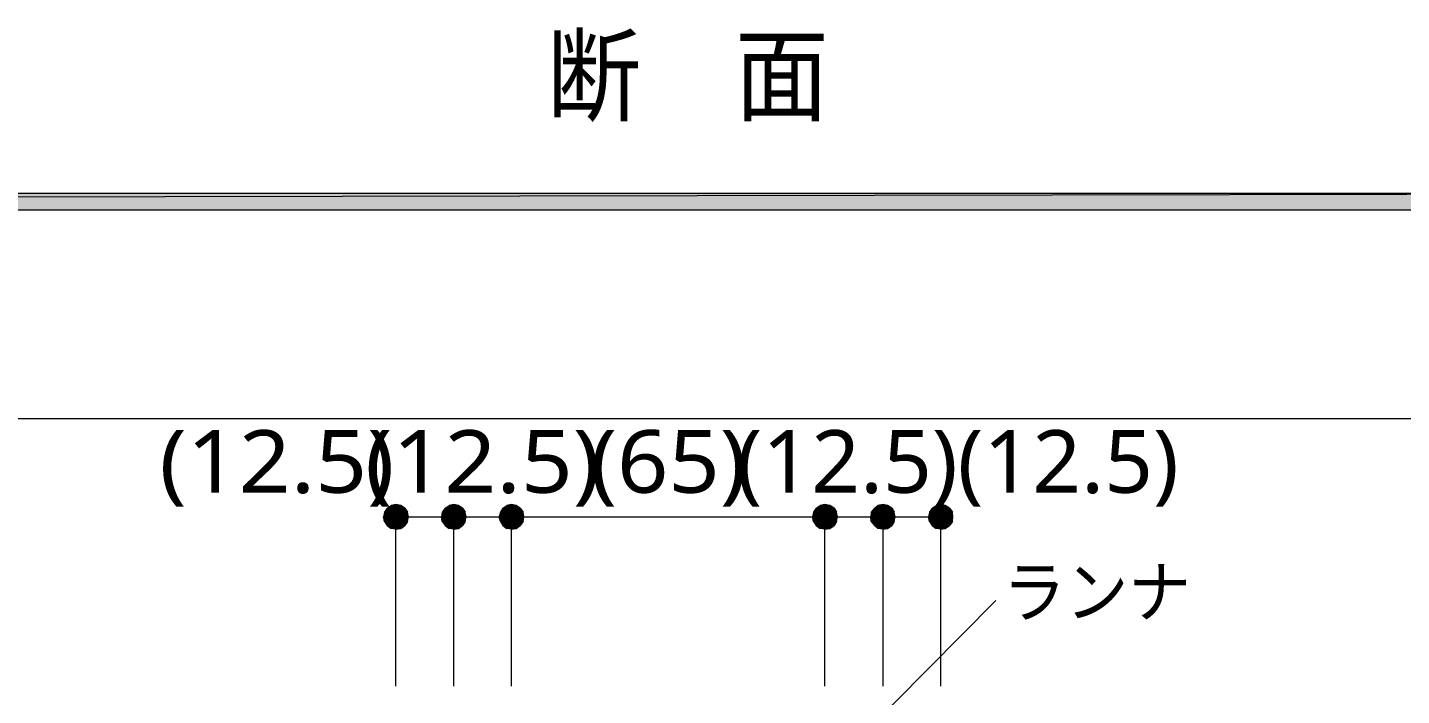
# Model space of a CAD drawing. Header units: millimetres. Extents: x 0 to 420, y 0 to 297.
# Drawn here: x 307.5 to 364.5, y 185.5 to 213.2 of the extents above; entities that cross this region are included whole.
import ezdxf
from ezdxf.enums import TextEntityAlignment as Align

# ---------------------------------------------------------------- set-up
doc = ezdxf.new("R2010")
doc.units = ezdxf.units.MM
doc.styles.add('kst32b', font='NotoSansJP-Variable.ttf')

msp = doc.modelspace()

# ---------------------------------------------------------------- hatches: boundary and pattern name
h = msp.add_hatch(color=7)
h.paths.add_polyline_path([(394.166, 205.634), (394.166, 206.333), (26.183, 205.634), (394.166, 205.634)])
h.paths.add_polyline_path([(394.166, 206.333), (26.183, 205.634), (26.183, 206.333), (394.166, 206.333)])
h = msp.add_hatch(color=7)
h.paths.add_polyline_path([(322.792, 193.421), (322.601, 193.379), (322.792, 192.913), (322.792, 193.421)])
h.paths.add_polyline_path([(322.601, 193.379), (322.792, 192.913), (322.432, 193.273), (322.601, 193.379)])
h.paths.add_polyline_path([(322.792, 192.913), (322.432, 193.273), (322.326, 193.104), (322.792, 192.913)])
for points in [[(323.003, 193.379), (322.792, 193.421), (322.792, 192.913), (323.003, 193.379)], [(325.395, 193.379), (325.205, 193.421), (325.205, 192.913), (325.395, 193.379)], [(327.787, 193.379), (327.596, 193.421), (327.596, 192.913), (327.787, 193.379)], [(340.804, 193.379), (340.593, 193.421), (340.593, 192.913), (340.804, 193.379)], [(343.196, 193.379), (343.006, 193.421), (343.006, 192.913), (343.196, 193.379)], [(345.588, 193.379), (345.398, 193.421), (345.398, 192.913), (345.588, 193.379)]]:
    msp.add_hatch(color=7).paths.add_polyline_path(points)
h = msp.add_hatch(color=7)
h.paths.add_polyline_path([(323.321, 192.913), (323.279, 193.104), (322.792, 192.913), (323.321, 192.913)])
h.paths.add_polyline_path([(323.279, 193.104), (322.792, 192.913), (323.173, 193.273), (323.279, 193.104)])
h.paths.add_polyline_path([(322.792, 192.913), (323.173, 193.273), (323.003, 193.379), (322.792, 192.913)])
h = msp.add_hatch(color=7)
h.paths.add_polyline_path([(325.205, 193.421), (325.014, 193.379), (325.205, 192.913), (325.205, 193.421)])
h.paths.add_polyline_path([(325.014, 193.379), (325.205, 192.913), (324.845, 193.273), (325.014, 193.379)])
h.paths.add_polyline_path([(325.205, 192.913), (324.845, 193.273), (324.718, 193.104), (325.205, 192.913)])
h = msp.add_hatch(color=7)
h.paths.add_polyline_path([(325.713, 192.913), (325.67, 193.104), (325.205, 192.913), (325.713, 192.913)])
h.paths.add_polyline_path([(325.67, 193.104), (325.205, 192.913), (325.564, 193.273), (325.67, 193.104)])
h.paths.add_polyline_path([(325.205, 192.913), (325.564, 193.273), (325.395, 193.379), (325.205, 192.913)])
h = msp.add_hatch(color=7)
h.paths.add_polyline_path([(327.596, 193.421), (327.406, 193.379), (327.596, 192.913), (327.596, 193.421)])
h.paths.add_polyline_path([(327.406, 193.379), (327.596, 192.913), (327.237, 193.273), (327.406, 193.379)])
h.paths.add_polyline_path([(327.596, 192.913), (327.237, 193.273), (327.131, 193.104), (327.596, 192.913)])
h = msp.add_hatch(color=7)
h.paths.add_polyline_path([(328.104, 192.913), (328.083, 193.104), (327.596, 192.913), (328.104, 192.913)])
h.paths.add_polyline_path([(328.083, 193.104), (327.596, 192.913), (327.956, 193.273), (328.083, 193.104)])
h.paths.add_polyline_path([(327.596, 192.913), (327.956, 193.273), (327.787, 193.379), (327.596, 192.913)])
h = msp.add_hatch(color=7)
h.paths.add_polyline_path([(340.593, 193.421), (340.402, 193.379), (340.593, 192.913), (340.593, 193.421)])
h.paths.add_polyline_path([(340.402, 193.379), (340.593, 192.913), (340.233, 193.273), (340.402, 193.379)])
h.paths.add_polyline_path([(340.593, 192.913), (340.233, 193.273), (340.127, 193.104), (340.593, 192.913)])
h = msp.add_hatch(color=7)
h.paths.add_polyline_path([(341.122, 192.913), (341.08, 193.104), (340.593, 192.913), (341.122, 192.913)])
h.paths.add_polyline_path([(341.08, 193.104), (340.593, 192.913), (340.974, 193.273), (341.08, 193.104)])
h.paths.add_polyline_path([(340.593, 192.913), (340.974, 193.273), (340.804, 193.379), (340.593, 192.913)])
h = msp.add_hatch(color=7)
h.paths.add_polyline_path([(343.006, 193.421), (342.794, 193.379), (343.006, 192.913), (343.006, 193.421)])
h.paths.add_polyline_path([(342.794, 193.379), (343.006, 192.913), (342.646, 193.273), (342.794, 193.379)])
h.paths.add_polyline_path([(343.006, 192.913), (342.646, 193.273), (342.519, 193.104), (343.006, 192.913)])
h = msp.add_hatch(color=7)
h.paths.add_polyline_path([(343.514, 192.913), (343.471, 193.104), (343.006, 192.913), (343.514, 192.913)])
h.paths.add_polyline_path([(343.471, 193.104), (343.006, 192.913), (343.366, 193.273), (343.471, 193.104)])
h.paths.add_polyline_path([(343.006, 192.913), (343.366, 193.273), (343.196, 193.379), (343.006, 192.913)])
h = msp.add_hatch(color=7)
h.paths.add_polyline_path([(345.398, 193.421), (345.207, 193.379), (345.398, 192.913), (345.398, 193.421)])
h.paths.add_polyline_path([(345.207, 193.379), (345.398, 192.913), (345.038, 193.273), (345.207, 193.379)])
h.paths.add_polyline_path([(345.398, 192.913), (345.038, 193.273), (344.932, 193.104), (345.398, 192.913)])
h = msp.add_hatch(color=7)
h.paths.add_polyline_path([(345.906, 192.913), (345.885, 193.104), (345.398, 192.913), (345.906, 192.913)])
h.paths.add_polyline_path([(345.885, 193.104), (345.398, 192.913), (345.757, 193.273), (345.885, 193.104)])
h.paths.add_polyline_path([(345.398, 192.913), (345.757, 193.273), (345.588, 193.379), (345.398, 192.913)])
h = msp.add_hatch(color=7)
h.paths.add_polyline_path([(322.326, 193.104), (322.284, 192.913), (322.792, 192.913), (322.326, 193.104)])
h.paths.add_polyline_path([(322.284, 192.913), (322.792, 192.913), (322.326, 192.722), (322.284, 192.913)])
h.paths.add_polyline_path([(322.792, 192.913), (322.326, 192.722), (322.432, 192.553), (322.792, 192.913)])
h = msp.add_hatch(color=7)
h.paths.add_polyline_path([(322.432, 192.553), (322.601, 192.426), (322.792, 192.913), (322.432, 192.553)])
h.paths.add_polyline_path([(322.601, 192.426), (322.792, 192.913), (322.792, 192.405), (322.601, 192.426)])
h.paths.add_polyline_path([(322.792, 192.913), (322.792, 192.405), (323.003, 192.426), (322.792, 192.913)])
h = msp.add_hatch(color=7)
h.paths.add_polyline_path([(323.003, 192.426), (323.173, 192.553), (322.792, 192.913), (323.003, 192.426)])
h.paths.add_polyline_path([(323.173, 192.553), (322.792, 192.913), (323.279, 192.722), (323.173, 192.553)])
h.paths.add_polyline_path([(322.792, 192.913), (323.279, 192.722), (323.321, 192.913), (322.792, 192.913)])
h = msp.add_hatch(color=7)
h.paths.add_polyline_path([(324.718, 193.104), (324.697, 192.913), (325.205, 192.913), (324.718, 193.104)])
h.paths.add_polyline_path([(324.697, 192.913), (325.205, 192.913), (324.718, 192.722), (324.697, 192.913)])
h.paths.add_polyline_path([(325.205, 192.913), (324.718, 192.722), (324.845, 192.553), (325.205, 192.913)])
h = msp.add_hatch(color=7)
h.paths.add_polyline_path([(324.845, 192.553), (325.014, 192.426), (325.205, 192.913), (324.845, 192.553)])
h.paths.add_polyline_path([(325.014, 192.426), (325.205, 192.913), (325.205, 192.405), (325.014, 192.426)])
h.paths.add_polyline_path([(325.205, 192.913), (325.205, 192.405), (325.395, 192.426), (325.205, 192.913)])
h = msp.add_hatch(color=7)
h.paths.add_polyline_path([(325.395, 192.426), (325.564, 192.553), (325.205, 192.913), (325.395, 192.426)])
h.paths.add_polyline_path([(325.564, 192.553), (325.205, 192.913), (325.67, 192.722), (325.564, 192.553)])
h.paths.add_polyline_path([(325.205, 192.913), (325.67, 192.722), (325.713, 192.913), (325.205, 192.913)])
h = msp.add_hatch(color=7)
h.paths.add_polyline_path([(327.131, 193.104), (327.088, 192.913), (327.596, 192.913), (327.131, 193.104)])
h.paths.add_polyline_path([(327.088, 192.913), (327.596, 192.913), (327.131, 192.722), (327.088, 192.913)])
h.paths.add_polyline_path([(327.596, 192.913), (327.131, 192.722), (327.237, 192.553), (327.596, 192.913)])
h = msp.add_hatch(color=7)
h.paths.add_polyline_path([(327.237, 192.553), (327.406, 192.426), (327.596, 192.913), (327.237, 192.553)])
h.paths.add_polyline_path([(327.406, 192.426), (327.596, 192.913), (327.596, 192.405), (327.406, 192.426)])
h.paths.add_polyline_path([(327.596, 192.913), (327.596, 192.405), (327.787, 192.426), (327.596, 192.913)])
h = msp.add_hatch(color=7)
h.paths.add_polyline_path([(327.787, 192.426), (327.956, 192.553), (327.596, 192.913), (327.787, 192.426)])
h.paths.add_polyline_path([(327.956, 192.553), (327.596, 192.913), (328.083, 192.722), (327.956, 192.553)])
h.paths.add_polyline_path([(327.596, 192.913), (328.083, 192.722), (328.104, 192.913), (327.596, 192.913)])
h = msp.add_hatch(color=7)
h.paths.add_polyline_path([(340.127, 193.104), (340.085, 192.913), (340.593, 192.913), (340.127, 193.104)])
h.paths.add_polyline_path([(340.085, 192.913), (340.593, 192.913), (340.127, 192.722), (340.085, 192.913)])
h.paths.add_polyline_path([(340.593, 192.913), (340.127, 192.722), (340.233, 192.553), (340.593, 192.913)])
h = msp.add_hatch(color=7)
h.paths.add_polyline_path([(340.233, 192.553), (340.402, 192.426), (340.593, 192.913), (340.233, 192.553)])
h.paths.add_polyline_path([(340.402, 192.426), (340.593, 192.913), (340.593, 192.405), (340.402, 192.426)])
h.paths.add_polyline_path([(340.593, 192.913), (340.593, 192.405), (340.804, 192.426), (340.593, 192.913)])
h = msp.add_hatch(color=7)
h.paths.add_polyline_path([(340.804, 192.426), (340.974, 192.553), (340.593, 192.913), (340.804, 192.426)])
h.paths.add_polyline_path([(340.974, 192.553), (340.593, 192.913), (341.08, 192.722), (340.974, 192.553)])
h.paths.add_polyline_path([(340.593, 192.913), (341.08, 192.722), (341.122, 192.913), (340.593, 192.913)])
h = msp.add_hatch(color=7)
h.paths.add_polyline_path([(342.519, 193.104), (342.498, 192.913), (343.006, 192.913), (342.519, 193.104)])
h.paths.add_polyline_path([(342.498, 192.913), (343.006, 192.913), (342.519, 192.722), (342.498, 192.913)])
h.paths.add_polyline_path([(343.006, 192.913), (342.519, 192.722), (342.646, 192.553), (343.006, 192.913)])
h = msp.add_hatch(color=7)
h.paths.add_polyline_path([(342.646, 192.553), (342.794, 192.426), (343.006, 192.913), (342.646, 192.553)])
h.paths.add_polyline_path([(342.794, 192.426), (343.006, 192.913), (343.006, 192.405), (342.794, 192.426)])
h.paths.add_polyline_path([(343.006, 192.913), (343.006, 192.405), (343.196, 192.426), (343.006, 192.913)])
h = msp.add_hatch(color=7)
h.paths.add_polyline_path([(343.196, 192.426), (343.366, 192.553), (343.006, 192.913), (343.196, 192.426)])
h.paths.add_polyline_path([(343.366, 192.553), (343.006, 192.913), (343.471, 192.722), (343.366, 192.553)])
h.paths.add_polyline_path([(343.006, 192.913), (343.471, 192.722), (343.514, 192.913), (343.006, 192.913)])
h = msp.add_hatch(color=7)
h.paths.add_polyline_path([(344.932, 193.104), (344.89, 192.913), (345.398, 192.913), (344.932, 193.104)])
h.paths.add_polyline_path([(344.89, 192.913), (345.398, 192.913), (344.932, 192.722), (344.89, 192.913)])
h.paths.add_polyline_path([(345.398, 192.913), (344.932, 192.722), (345.038, 192.553), (345.398, 192.913)])
h = msp.add_hatch(color=7)
h.paths.add_polyline_path([(345.038, 192.553), (345.207, 192.426), (345.398, 192.913), (345.038, 192.553)])
h.paths.add_polyline_path([(345.207, 192.426), (345.398, 192.913), (345.398, 192.405), (345.207, 192.426)])
h.paths.add_polyline_path([(345.398, 192.913), (345.398, 192.405), (345.588, 192.426), (345.398, 192.913)])
h = msp.add_hatch(color=7)
h.paths.add_polyline_path([(345.588, 192.426), (345.757, 192.553), (345.398, 192.913), (345.588, 192.426)])
h.paths.add_polyline_path([(345.757, 192.553), (345.398, 192.913), (345.885, 192.722), (345.757, 192.553)])
h.paths.add_polyline_path([(345.398, 192.913), (345.885, 192.722), (345.906, 192.913), (345.398, 192.913)])

# ---------------------------------------------------------------- linework, layer by layer
at = {"lineweight": 0}
for points in [[(394.166, 205.634), (394.166, 206.333), (26.183, 205.634)], [(394.166, 206.333), (26.183, 205.634), (26.183, 206.333)], [(322.792, 192.913), (322.432, 193.273), (322.326, 193.104)], [(322.601, 193.379), (322.792, 192.913), (322.432, 193.273)], [(322.792, 193.421), (322.601, 193.379), (322.792, 192.913)], [(323.003, 193.379), (322.792, 193.421), (322.792, 192.913)], [(322.792, 192.913), (323.173, 193.273), (323.003, 193.379)], [(323.279, 193.104), (322.792, 192.913), (323.173, 193.273)], [(325.205, 192.913), (324.845, 193.273), (324.718, 193.104)], [(325.014, 193.379), (325.205, 192.913), (324.845, 193.273)], [(325.205, 193.421), (325.014, 193.379), (325.205, 192.913)], [(325.395, 193.379), (325.205, 193.421), (325.205, 192.913)], [(325.205, 192.913), (325.564, 193.273), (325.395, 193.379)], [(325.67, 193.104), (325.205, 192.913), (325.564, 193.273)], [(327.596, 192.913), (327.237, 193.273), (327.131, 193.104)], [(327.406, 193.379), (327.596, 192.913), (327.237, 193.273)], [(327.596, 193.421), (327.406, 193.379), (327.596, 192.913)], [(327.787, 193.379), (327.596, 193.421), (327.596, 192.913)], [(327.596, 192.913), (327.956, 193.273), (327.787, 193.379)], [(328.083, 193.104), (327.596, 192.913), (327.956, 193.273)], [(340.593, 192.913), (340.233, 193.273), (340.127, 193.104)], [(340.402, 193.379), (340.593, 192.913), (340.233, 193.273)], [(340.593, 193.421), (340.402, 193.379), (340.593, 192.913)], [(340.804, 193.379), (340.593, 193.421), (340.593, 192.913)], [(340.593, 192.913), (340.974, 193.273), (340.804, 193.379)], [(341.08, 193.104), (340.593, 192.913), (340.974, 193.273)], [(343.006, 192.913), (342.646, 193.273), (342.519, 193.104)], [(342.794, 193.379), (343.006, 192.913), (342.646, 193.273)], [(343.006, 193.421), (342.794, 193.379), (343.006, 192.913)], [(343.196, 193.379), (343.006, 193.421), (343.006, 192.913)], [(343.006, 192.913), (343.366, 193.273), (343.196, 193.379)], [(343.471, 193.104), (343.006, 192.913), (343.366, 193.273)], [(345.398, 192.913), (345.038, 193.273), (344.932, 193.104)], [(345.207, 193.379), (345.398, 192.913), (345.038, 193.273)], [(345.398, 193.421), (345.207, 193.379), (345.398, 192.913)], [(345.588, 193.379), (345.398, 193.421), (345.398, 192.913)], [(345.398, 192.913), (345.757, 193.273), (345.588, 193.379)], [(345.885, 193.104), (345.398, 192.913), (345.757, 193.273)], [(322.326, 193.104), (322.284, 192.913), (322.792, 192.913)], [(322.284, 192.913), (322.792, 192.913), (322.326, 192.722)], [(322.792, 192.913), (322.326, 192.722), (322.432, 192.553)], [(322.432, 192.553), (322.601, 192.426), (322.792, 192.913)], [(322.601, 192.426), (322.792, 192.913), (322.792, 192.405)], [(323.321, 192.913), (323.279, 193.104), (322.792, 192.913)], [(322.792, 192.913), (322.792, 192.405), (323.003, 192.426)], [(323.003, 192.426), (323.173, 192.553), (322.792, 192.913)], [(323.173, 192.553), (322.792, 192.913), (323.279, 192.722)], [(322.792, 192.913), (323.279, 192.722), (323.321, 192.913)], [(324.718, 193.104), (324.697, 192.913), (325.205, 192.913)], [(324.697, 192.913), (325.205, 192.913), (324.718, 192.722)], [(325.205, 192.913), (324.718, 192.722), (324.845, 192.553)], [(324.845, 192.553), (325.014, 192.426), (325.205, 192.913)], [(325.014, 192.426), (325.205, 192.913), (325.205, 192.405)], [(325.713, 192.913), (325.67, 193.104), (325.205, 192.913)], [(325.205, 192.913), (325.205, 192.405), (325.395, 192.426)], [(325.395, 192.426), (325.564, 192.553), (325.205, 192.913)], [(325.564, 192.553), (325.205, 192.913), (325.67, 192.722)], [(325.205, 192.913), (325.67, 192.722), (325.713, 192.913)], [(327.131, 193.104), (327.088, 192.913), (327.596, 192.913)], [(327.088, 192.913), (327.596, 192.913), (327.131, 192.722)], [(327.596, 192.913), (327.131, 192.722), (327.237, 192.553)], [(327.237, 192.553), (327.406, 192.426), (327.596, 192.913)], [(327.406, 192.426), (327.596, 192.913), (327.596, 192.405)], [(328.104, 192.913), (328.083, 193.104), (327.596, 192.913)], [(327.596, 192.913), (327.596, 192.405), (327.787, 192.426)], [(327.787, 192.426), (327.956, 192.553), (327.596, 192.913)], [(327.956, 192.553), (327.596, 192.913), (328.083, 192.722)], [(327.596, 192.913), (328.083, 192.722), (328.104, 192.913)], [(340.127, 193.104), (340.085, 192.913), (340.593, 192.913)], [(340.085, 192.913), (340.593, 192.913), (340.127, 192.722)], [(340.593, 192.913), (340.127, 192.722), (340.233, 192.553)], [(340.233, 192.553), (340.402, 192.426), (340.593, 192.913)], [(340.402, 192.426), (340.593, 192.913), (340.593, 192.405)], [(341.122, 192.913), (341.08, 193.104), (340.593, 192.913)], [(340.593, 192.913), (340.593, 192.405), (340.804, 192.426)], [(340.804, 192.426), (340.974, 192.553), (340.593, 192.913)], [(340.974, 192.553), (340.593, 192.913), (341.08, 192.722)], [(340.593, 192.913), (341.08, 192.722), (341.122, 192.913)], [(342.519, 193.104), (342.498, 192.913), (343.006, 192.913)], [(342.498, 192.913), (343.006, 192.913), (342.519, 192.722)], [(343.006, 192.913), (342.519, 192.722), (342.646, 192.553)], [(342.646, 192.553), (342.794, 192.426), (343.006, 192.913)], [(342.794, 192.426), (343.006, 192.913), (343.006, 192.405)], [(343.514, 192.913), (343.471, 193.104), (343.006, 192.913)], [(343.006, 192.913), (343.006, 192.405), (343.196, 192.426)], [(343.196, 192.426), (343.366, 192.553), (343.006, 192.913)], [(343.366, 192.553), (343.006, 192.913), (343.471, 192.722)], [(343.006, 192.913), (343.471, 192.722), (343.514, 192.913)], [(344.932, 193.104), (344.89, 192.913), (345.398, 192.913)], [(344.89, 192.913), (345.398, 192.913), (344.932, 192.722)], [(345.398, 192.913), (344.932, 192.722), (345.038, 192.553)], [(345.038, 192.553), (345.207, 192.426), (345.398, 192.913)], [(345.207, 192.426), (345.398, 192.913), (345.398, 192.405)], [(345.906, 192.913), (345.885, 193.104), (345.398, 192.913)], [(345.398, 192.913), (345.398, 192.405), (345.588, 192.426)], [(345.588, 192.426), (345.757, 192.553), (345.398, 192.913)], [(345.757, 192.553), (345.398, 192.913), (345.885, 192.722)], [(345.398, 192.913), (345.885, 192.722), (345.906, 192.913)]]:
    msp.add_lwpolyline(points, close=True, dxfattribs=at)
at = {"lineweight": 13}
for points in [[(394.166, 196.977), (26.183, 196.977)], [(322.792, 185.886), (322.792, 192.913)], [(322.792, 192.913), (325.205, 192.913), (327.596, 192.913), (340.593, 192.913), (343.006, 192.913), (345.398, 192.913)], [(325.205, 185.886), (325.205, 192.913)], [(327.596, 185.886), (327.596, 192.913)], [(340.593, 185.886), (340.593, 192.913)], [(343.006, 185.886), (343.006, 192.913)], [(345.398, 185.886), (345.398, 192.913)], [(340.656, 182.351), (347.684, 189.442)]]:
    msp.add_lwpolyline(points, dxfattribs=at)

# ---------------------------------------------------------------- texts
at = {"style": 'kst32b'}
for s, height, p, p2 in [('断\u3000面', 3.1187, (329.057, 209.656), (340.752, 209.656)), ('(12.5)', 2.5989, (312.991, 193.908), (322.737, 193.908)), ('(12.5)', 2.5989, (321.522, 193.908), (331.268, 193.908)), ('(65)', 2.5989, (330.856, 193.908), (337.353, 193.908)), ('(12.5)(12.5)', 2.59891, (336.931, 193.908), (355.271, 193.908)), ('ランナ', 2.0791, (347.98, 188.764), (355.777, 188.764))]:
    msp.add_text(s, height=height, dxfattribs=at).set_placement(p, p2, align=Align.FIT)

doc.saveas('drawing.dxf')
